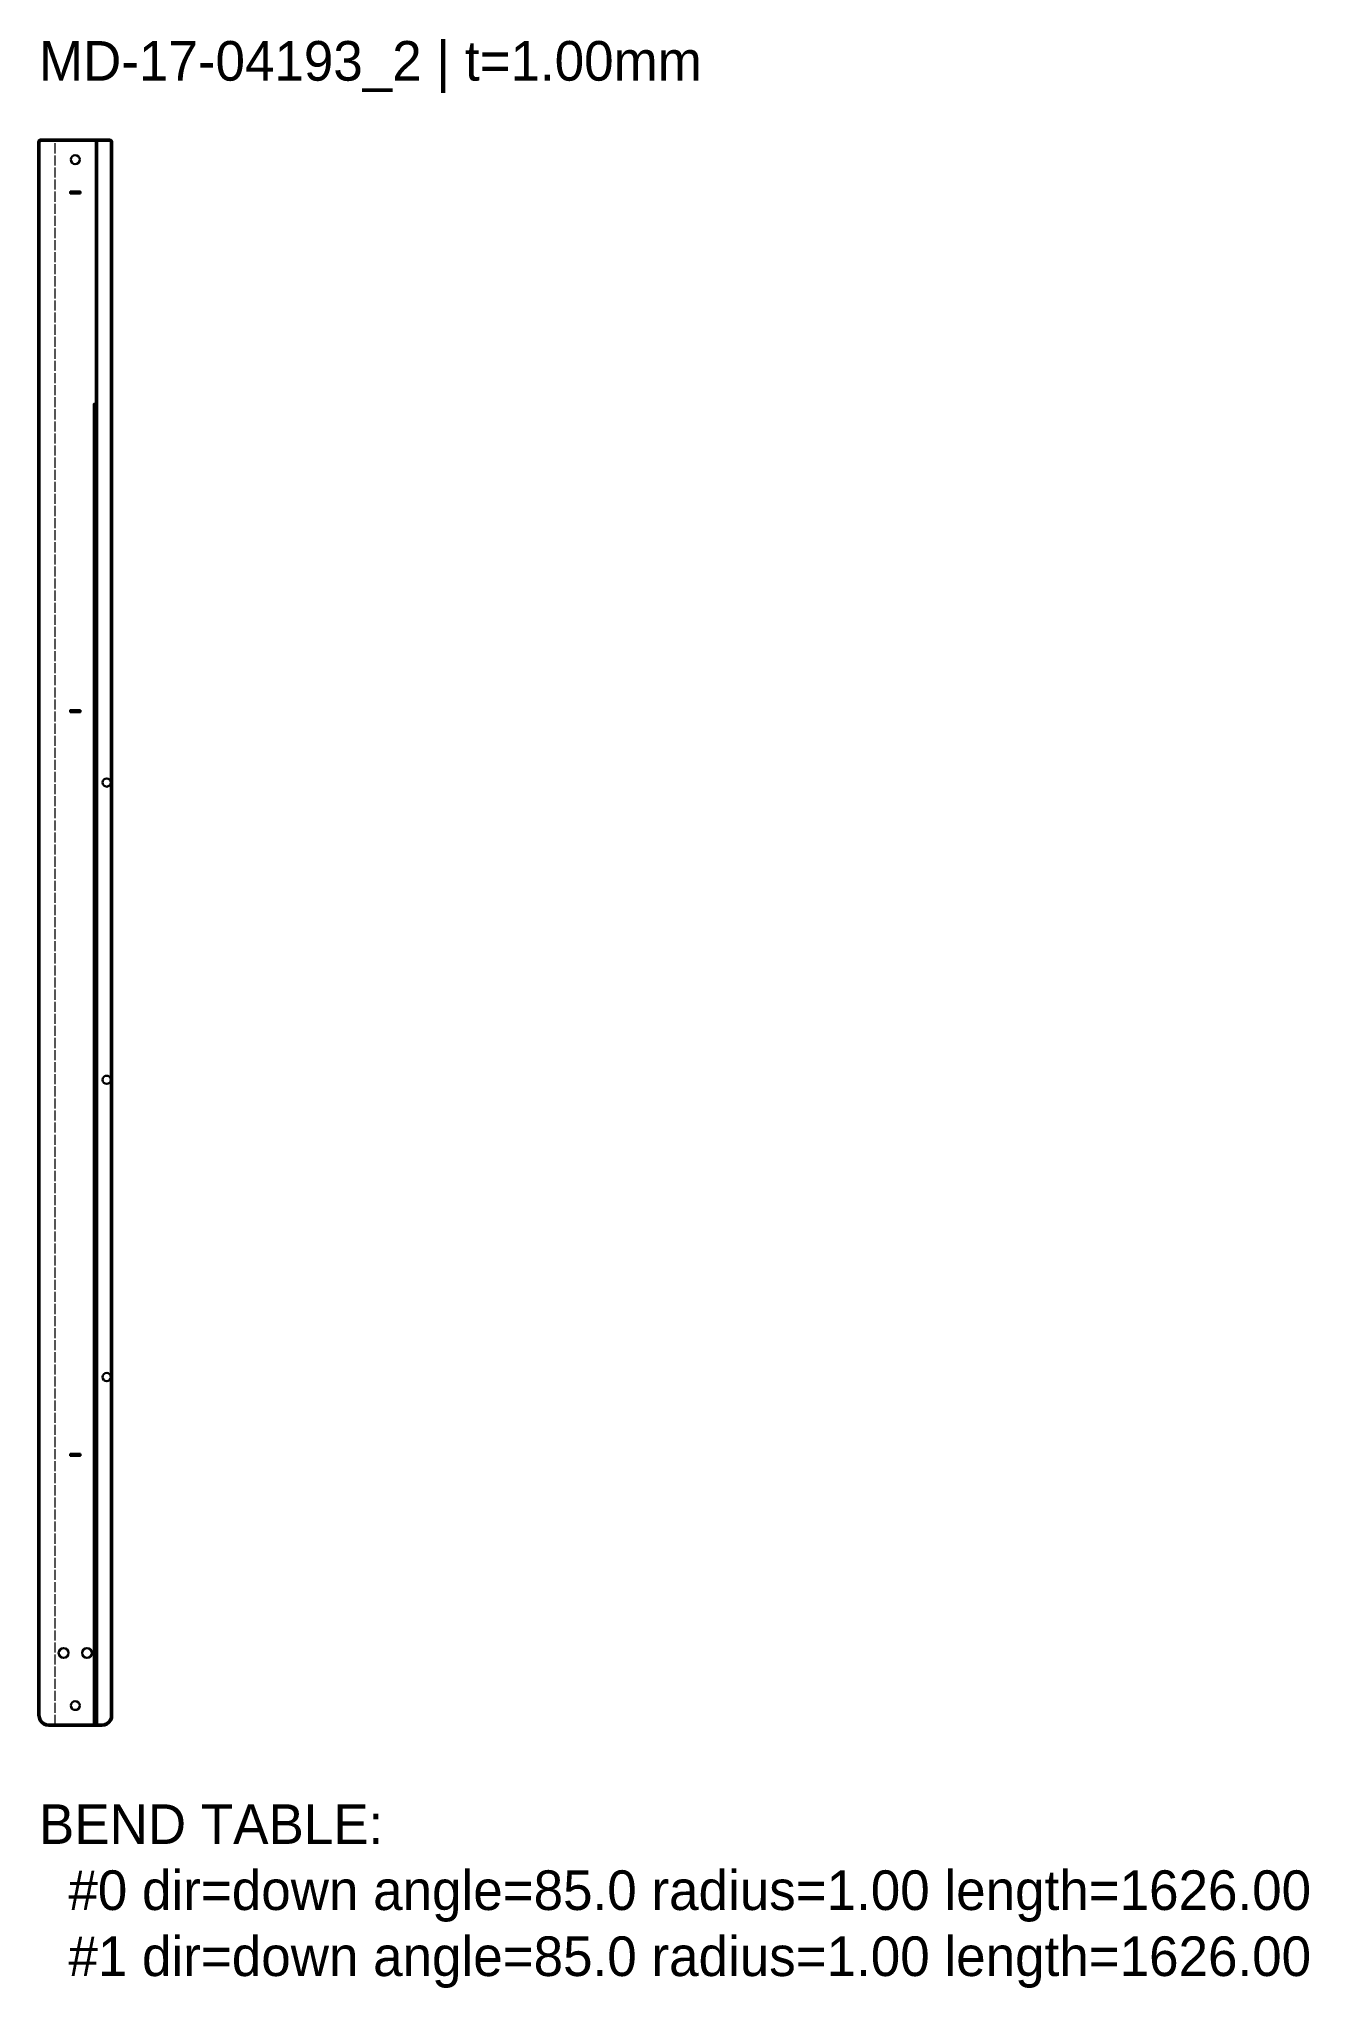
# Model space of a CAD drawing. Header units: millimetres. Extents: x -37 to 1266, y -1084 to 915.
import ezdxf

# ---------------------------------------------------------------- set-up
doc = ezdxf.new("R2010")
doc.units = ezdxf.units.MM
doc.linetypes.add('DASHED2', pattern=[0.762, 0.635, -0.127])
for name, color, linetype, lineweight in [('ANNOTATION', 7, 'Continuous', 13), ('BEND_DOWN', 4, 'DASHED2', 15), ('INFO', 7, 'Continuous', 13), ('INNER', 3, 'Continuous', 30), ('OUTER', 1, 'Continuous', 50)]:
    doc.layers.add(name, color=color, linetype=linetype, lineweight=lineweight)

msp = doc.modelspace()

# ---------------------------------------------------------------- linework, layer by layer
at = {"layer": 'BEND_DOWN', "ltscale": 16.277114}
for p, q in [((-20.7, -814.7), (-20.7, 811.3)), ((20.7, -814.7), (20.7, 811.3))]:
    msp.add_line(p, q, dxfattribs=at)
at = {"layer": 'INNER'}
for points in [[(-1.7, 795.4), (-3.2, 794.5), (-4.2, 793), (-4.5, 791.3), (-4.2, 789.6), (-3.2, 788.1), (-1.7, 787.1), (0, 786.8), (1.7, 787.1), (3.2, 788.1), (4.2, 789.6), (4.5, 791.3), (4.2, 793), (3.2, 794.5), (1.7, 795.4), (0, 795.8)], [(5.2, 756.6), (5.2, 758.5), (-5.2, 758.5), (-5.2, 756.6)], [(5.2, 226.5), (-5.2, 226.5), (-5.2, 224.6), (5.2, 224.6)], [(35.2, 155.3), (33.8, 156.2), (32.2, 156.5), (30.6, 156.2), (29.2, 155.3), (28.3, 153.9), (28, 152.3), (28.3, 150.7), (29.2, 149.3), (30.6, 148.4), (32.2, 148), (33.8, 148.4), (35.2, 149.3), (36.1, 150.7), (36.5, 152.3), (36.1, 153.9)], [(35.2, -149.7), (33.8, -148.8), (32.2, -148.5), (30.6, -148.8), (29.2, -149.7), (28.3, -151.1), (28, -152.7), (28.3, -154.3), (29.2, -155.7), (30.6, -156.6), (32.2, -157), (33.8, -156.6), (35.2, -155.7), (36.1, -154.3), (36.5, -152.7), (36.1, -151.1)], [(36.1, -456.1), (35.2, -454.7), (33.8, -453.8), (32.2, -453.5), (30.6, -453.8), (29.2, -454.7), (28.3, -456.1), (28, -457.7), (28.3, -459.3), (29.2, -460.7), (30.6, -461.6), (32.2, -462), (33.8, -461.6), (35.2, -460.7), (36.1, -459.3), (36.5, -457.7)], [(5.2, -536.5), (-5.2, -536.5), (-5.2, -538.4), (5.2, -538.4)], [(-8.4, -744.3), (-7.3, -742.7), (-7, -740.7), (-7.3, -738.8), (-8.4, -737.2), (-10.1, -736.1), (-12, -735.7), (-13.9, -736.1), (-15.6, -737.2), (-16.7, -738.8), (-17.1, -740.7), (-16.7, -742.7), (-15.6, -744.3), (-13.9, -745.4), (-12, -745.8), (-10.1, -745.4)], [(15.6, -744.3), (16.7, -742.7), (17, -740.7), (16.7, -738.8), (15.6, -737.2), (13.9, -736.1), (12, -735.7), (10.1, -736.1), (8.4, -737.2), (7.3, -738.8), (6.9, -740.7), (7.3, -742.7), (8.4, -744.3), (10.1, -745.4), (12, -745.8), (13.9, -745.4)], [(-3.2, -791.5), (-4.2, -793), (-4.5, -794.7), (-4.2, -796.4), (-3.2, -797.9), (-1.7, -798.9), (0, -799.2), (1.7, -798.9), (3.2, -797.9), (4.2, -796.4), (4.5, -794.7), (4.2, -793), (3.2, -791.5), (1.7, -790.6), (0, -790.2), (-1.7, -790.6)]]:
    msp.add_lwpolyline(points, close=True, dxfattribs=at)
at = {"layer": 'OUTER'}
for points in [[(21.8, -814.7), (19.7, -814.7), (19.7, 540.3), (19.7, -814.7), (-19.7, -814.7), (-19.7, -814.7), (-21.8, -814.7), (-21.8, -814.7), (-27.3, -814.7), (-29.9, -814.4), (-32.3, -813.4), (-34.4, -811.8), (-35.9, -809.7), (-36.9, -807.3), (-37.3, -804.7), (-37.3, 809.3), (-37, 810.3), (-36.3, 811), (-35.3, 811.3), (-21.8, 811.3), (-21.8, 811.3), (-19.7, 811.3), (-19.7, 811.3), (19.7, 811.3), (19.7, 811.3), (21.8, 811.3)], [(37.3, 809.3), (37.3, -804.7), (37, -807.3), (36, -809.7), (34.4, -811.8), (32.3, -813.4), (29.9, -814.4), (27.3, -814.7), (21.8, -814.7), (21.8, 811.3), (35.3, 811.3), (36.3, 811), (37.1, 810.3)]]:
    msp.add_lwpolyline(points, close=True, dxfattribs=at)

# ---------------------------------------------------------------- texts
at = {"layer": 'ANNOTATION', "insert": (-37.3, -896), "char_height": 40.65, "attachment_point": 1}
msp.add_mtext('BEND TABLE:\\P  #0 dir=down angle=85.0 radius=1.00 length=1626.00\\P  #1 dir=down angle=85.0 radius=1.00 length=1626.00', dxfattribs=at)
at = {"layer": 'INFO'}
msp.add_text('MD-17-04193_2 | t=1.00mm', height=40.65, dxfattribs=at).set_placement((-37.3, 872.3))

doc.saveas('drawing.dxf')
